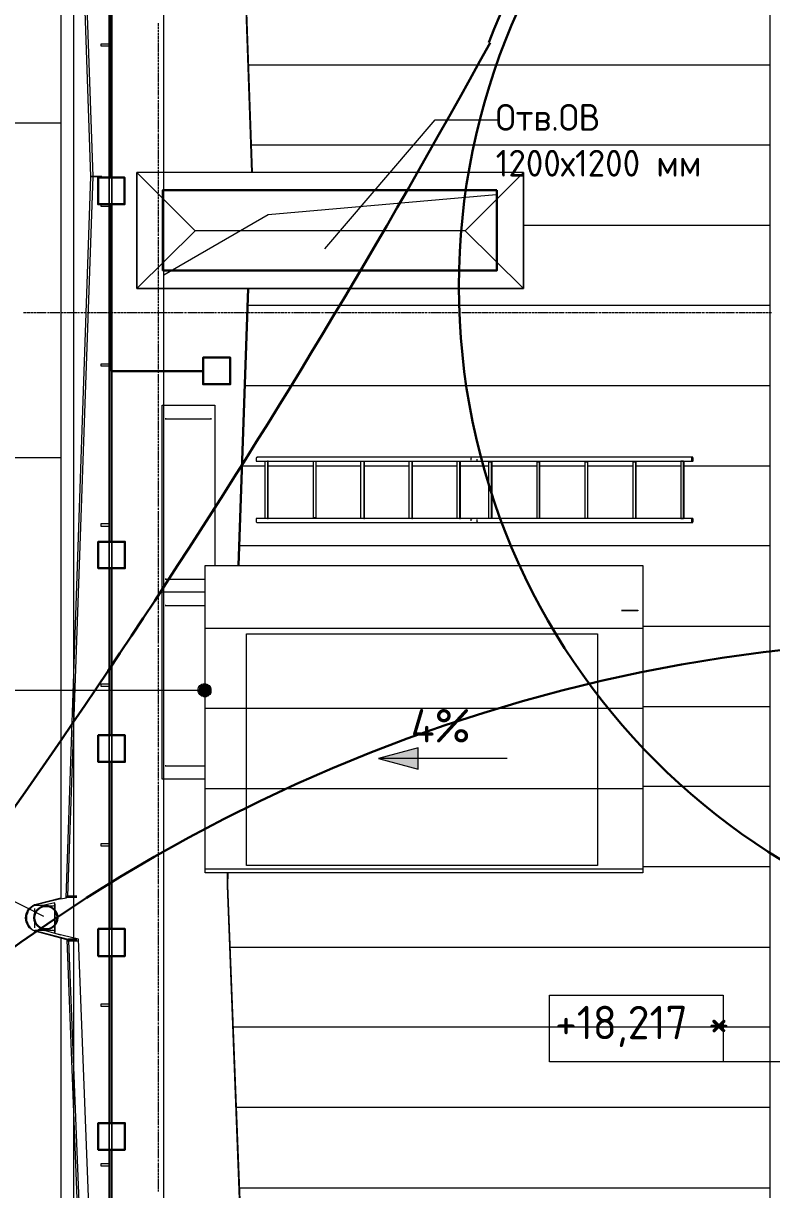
# Model space of a CAD drawing. Header units: millimetres. Extents: x -42533 to 645315, y 3457 to 82611.
# Drawn here: x 536172 to 541771, y 42060 to 50785 of the extents above; entities that cross this region are included whole.
import ezdxf

# ---------------------------------------------------------------- set-up
doc = ezdxf.new("R2010")
doc.units = ezdxf.units.MM
for name, color, linetype, true_color in [('PDF _!ЭОМ.Молниезащита', 7, 'Continuous', 0x954a95), ('PDF _Аннотация', 7, 'Continuous', 0xbababa), ('PDF _Антураж', 7, 'Continuous', 0xbababa), ('PDF _Воздуховоды', 7, 'Continuous', 0xbababa), ('PDF _Каркас', 7, 'Continuous', 0xbababa), ('PDF _Крыша', 7, 'Continuous', 0xbababa), ('PDF _Крыша штриховка', 7, 'Continuous', 0xbababa), ('PDF _Обобщенные модели', 7, 'Continuous', 0xbababa), ('PDF _Ограждение', 7, 'Continuous', 0xbababa), ('PDF _Оси', 7, 'Continuous', 0xbababa), ('PDF _Отметки', 7, 'Continuous', 0xbababa), ('PDF _Размеры', 7, 'Continuous', 0xbababa)]:
    doc.layers.add(name, color=color, linetype=linetype, true_color=true_color)
doc.layers.add('PDF _Линии', color=7, linetype='Continuous')
doc.layers.add('PDF _Текст', color=7, linetype='Continuous')
doc.styles.add('PDF GOST Common', font='GOST_Common.ttf')

msp = doc.modelspace()

# ---------------------------------------------------------------- linework, layer by layer
at = {"layer": 'PDF _!ЭОМ.Молниезащита', "color": 5, "lineweight": 30}
for points in [[(536828.7, 49630.5), (536828.7, 50630), (536828.7, 50879.9), (536731.3, 50879.9), (536731.3, 51079), (536930.4, 51079), (536930.4, 50879.9), (536828.7, 50879.9)], [(536828.7, 48182), (536828.7, 49181.5), (536828.7, 49431.4), (536731.3, 49431.4), (536731.3, 49630.5), (536930.4, 49630.5), (536930.4, 49431.4), (536828.7, 49431.4)], [(536830.8, 46907.1), (536830.8, 47906.7), (536830.8, 48182), (537517, 48182), (537517, 48283.6), (537720.3, 48283.6), (537720.3, 48084.6), (537517, 48084.6), (537517, 48182)], [(536830.8, 45458.7), (536830.8, 46458.2), (536830.8, 46708.1), (536733.4, 46708.1), (536733.4, 46907.1), (536932.5, 46907.1), (536932.5, 46708.1), (536830.8, 46708.1)], [(536830.8, 44010.2), (536830.8, 45009.7), (536830.8, 45259.6), (536733.4, 45259.6), (536733.4, 45458.7), (536932.5, 45458.7), (536932.5, 45259.6), (536830.8, 45259.6)], [(536830.8, 42557.4), (536830.8, 43557), (536830.8, 43806.9), (536733.4, 43806.9), (536733.4, 44010.2), (536932.5, 44010.2), (536932.5, 43806.9), (536830.8, 43806.9)], [(536830.8, 41109), (536830.8, 42108.5), (536830.8, 42358.4), (536733.4, 42358.4), (536733.4, 42557.4), (536932.5, 42557.4), (536932.5, 42358.4), (536830.8, 42358.4)]]:
    msp.add_lwpolyline(points, dxfattribs=at)
at = {"layer": 'PDF _!ЭОМ.Молниезащита', "color": 116, "lineweight": 30, "true_color": 0x136734}
for centre, radius in [((544452.3, 48817.1), 5021), ((543274.8, 33878.4), 12301.6)]:
    msp.add_circle(centre, radius, dxfattribs=at)
at = {"layer": 'PDF _!ЭОМ.Молниезащита', "lineweight": 30}
for centre, radius, start, end in [((544452.3, 48817.1), 5131.1, 8.82202, 159.17542), ((486024.1, 80045.5), 61172.2, 321.848445, 331.267253)]:
    msp.add_arc(centre, radius, start, end, dxfattribs=at)
at = {"layer": 'PDF _!ЭОМ.Молниезащита', "lineweight": 13}
msp.add_arc((541973.2, 33883.9), 18066.6, 258.64082, 32.4196, dxfattribs=at)
at = {"layer": 'PDF _Аннотация', "color": 8, "lineweight": 9}
for points in [[(538427.6, 49096.8), (539253.5, 50062.5), (539727.8, 50062.5)], [(536326.8, 44103.3), (534806.3, 44874.2), (534543.7, 44874.2), (534433.6, 44874.2)]]:
    msp.add_lwpolyline(points, dxfattribs=at)
at = {"layer": 'PDF _Аннотация', "color": 8, "lineweight": 20}
msp.add_lwpolyline([(540109, 43014.9), (540109, 43514.6), (541409.2, 43514.6), (541409.2, 43014.9)], close=True, dxfattribs=at)
at = {"layer": 'PDF _Антураж', "color": 8, "lineweight": 18}
for points in [[(536492, 44255.8), (536504.7, 44255.8), (536695.3, 49638.9), (536678.4, 49638.9), (536695.3, 49638.9), (536758.8, 49638.9), (536695.3, 49638.9), (536504.7, 55022.1), (536572.5, 55022.1)], [(537881.2, 49668.6), (537716, 54463), (537919.3, 54458.8)], [(537716, 54463), (537885.4, 49668.6)], [(537779.6, 46729.3), (537851.6, 48800.3)], [(537855.8, 48800.3), (537783.8, 46729.3)], [(537919.3, 38605.9), (537699.1, 44336.3), (537699.1, 44429.5)], [(537703.3, 44429.5), (537699.1, 44336.3), (537923.6, 38605.9)], [(537699.1, 44336.3), (537699.1, 44336.3)], [(536504.7, 44255.8), (536492, 44251.6)], [(536492, 44243.1), (536504.7, 44247.3)], [(536572.5, 44255.8), (536504.7, 44255.8), (536504.7, 44247.3), (536572.5, 44247.3)], [(536453.9, 44234.6), (536259.1, 44188.1), (536246.4, 44179.6), (536233.7, 44171.1), (536220.9, 44158.4), (536208.2, 44145.7), (536204, 44128.8), (536195.5, 44111.8), (536195.5, 44090.6), (536195.5, 44073.7), (536204, 44056.8), (536208.2, 44039.8), (536220.9, 44022.9), (536233.7, 44010.2), (536246.4, 44001.7), (536259.1, 43997.5), (536504.7, 43933.9)], [(536259.1, 44188.1), (536331.1, 44188.1), (536318.4, 44183.8), (536305.7, 44175.3), (536297.2, 44166.9)], [(536788.5, 38665.2), (536585.2, 43933.9), (536407.3, 43976.3), (536407.3, 44205), (536331.1, 44188.1)], [(536297.2, 44014.4), (536305.7, 44005.9), (536318.4, 44001.7), (536331.1, 43997.5), (536259.1, 43997.5)], [(536453.9, 43963.6), (536331.1, 43997.5)], [(536504.7, 43929.7), (536500.5, 43929.7)], [(536572.5, 32562), (536504.7, 32562), (536504.7, 32570.5), (536500.5, 32566.3), (536504.7, 32566.3), (536513.2, 32566.3), (536737.7, 38250.1), (536720.7, 38250.1), (536737.7, 38250.1), (536805.4, 38250.1), (536737.7, 38250.1), (536513.2, 43921.2), (536585.2, 43921.2)], [(536500.5, 43921.2), (536513.2, 43921.2)], [(536572.5, 43933.9), (536504.7, 43933.9), (536504.7, 43929.7), (536572.5, 43929.7)]]:
    msp.add_lwpolyline(points, dxfattribs=at)
msp.add_lwpolyline([(536754.6, 49638.9), (536691.1, 49638.9)], close=True, dxfattribs=at)
msp.add_lwpolyline([(536453.9, 43942.4), (536259.1, 43993.2, -0.698204), (536259.1, 44192.3), (536453.9, 44243.1)], format="xyb", dxfattribs=at)
at = {"layer": 'PDF _Воздуховоды', "color": 8, "lineweight": 18}
for points in [[(539477.9, 49232.4), (539914.2, 49668.6), (539914.2, 48800.3), (539914.2, 49668.6), (537021.4, 49668.6), (537021.4, 48800.3), (537021.4, 49668.6), (537457.7, 49232.4), (537021.4, 48800.3), (539914.2, 48800.3), (539477.9, 49232.4), (537457.7, 49232.4)], [(539914.2, 49668.6), (537021.4, 49668.6)], [(539914.2, 48800.3), (537021.4, 48800.3)]]:
    msp.add_lwpolyline(points, dxfattribs=at)
at = {"layer": 'PDF _Каркас', "lineweight": 9}
for points in [[(539571.1, 47538.2), (537919.3, 47538.2), (537919.3, 47534), (537915.1, 47534), (537915.1, 47529.7), (537915.1, 47525.5), (537915.1, 47521.3), (537915.1, 47517), (537915.1, 47512.8), (537915.1, 47508.6), (537919.3, 47508.6), (539571.1, 47508.6), (539566.9, 47508.6), (539566.9, 47512.8), (539566.9, 47517), (539566.9, 47521.3), (539566.9, 47525.5)], [(537999.8, 47080.8), (537982.9, 47080.8), (537982.9, 47508.6), (537999.8, 47508.6)], [(538359.8, 47085), (538342.9, 47085), (538342.9, 47508.6)], [(538359.8, 47508.6), (538359.8, 47085), (538364, 47085), (538364, 47504.3)], [(538719.8, 47080.8), (538698.6, 47080.8), (538698.6, 47508.6), (538719.8, 47508.6), (538719.8, 47080.8), (538724, 47080.8), (538724, 47504.3)], [(539079.8, 47080.8), (539058.6, 47080.8), (539058.6, 47508.6), (539079.8, 47508.6), (539079.8, 47080.8), (539084, 47080.8), (539084, 47504.3)], [(539435.6, 47080.8), (539418.6, 47080.8), (539418.6, 47508.6), (539435.6, 47508.6), (539435.6, 47080.8), (539444, 47080.8), (539444, 47504.3)], [(539524.5, 47534), (539520.3, 47529.7), (539520.3, 47525.5), (539520.3, 47521.3), (539520.3, 47517)], [(541180.5, 47538.2), (539528.8, 47538.2), (539524.5, 47538.2)], [(539528.8, 47508.6), (541180.5, 47508.6)], [(539681.2, 47085), (539681.2, 47504.3), (539672.8, 47504.3), (539672.8, 47080.8), (539655.8, 47080.8), (539655.8, 47504.3), (539672.8, 47504.3)], [(540037, 47085), (540037, 47504.3), (540032.8, 47504.3), (540032.8, 47080.8), (540015.8, 47080.8), (540015.8, 47504.3), (540032.8, 47504.3)], [(540397, 47085), (540397, 47504.3), (540392.8, 47504.3), (540392.8, 47080.8), (540375.8, 47080.8), (540375.8, 47504.3), (540392.8, 47504.3)], [(540735.8, 47080.8), (540735.8, 47504.3), (540752.8, 47504.3)], [(540757, 47085), (540757, 47504.3), (540752.8, 47504.3), (540752.8, 47080.8)], [(541117, 47080.8), (541117, 47508.6)], [(539571.1, 47080.8), (537919.3, 47080.8), (537915.1, 47080.8), (537915.1, 47076.6), (537915.1, 47072.3), (537915.1, 47068.1), (537915.1, 47063.9), (537915.1, 47059.6), (537915.1, 47055.4), (537919.3, 47051.1), (539571.1, 47051.1), (539571.1, 47055.4), (539566.9, 47055.4), (539566.9, 47059.6), (539566.9, 47063.9), (539566.9, 47068.1), (539566.9, 47072.3)], [(541180.5, 47080.8), (539528.8, 47080.8), (539524.5, 47080.8), (539524.5, 47076.6), (539520.3, 47076.6), (539520.3, 47072.3), (539520.3, 47068.1), (539520.3, 47063.9)], [(539528.8, 47051.1), (541180.5, 47051.1)]]:
    msp.add_lwpolyline(points, dxfattribs=at)
for points in [[(538004, 47080.8), (538004, 47508.6), (537999.8, 47508.6), (537999.8, 47080.8)], [(541112.8, 47508.6), (541091.6, 47508.6), (541091.6, 47080.8), (541112.8, 47080.8)], [(541180.5, 47538.2), (541176.3, 47538.2), (541176.3, 47534), (541172.1, 47534), (541172.1, 47529.7), (541172.1, 47525.5), (541172.1, 47521.3), (541172.1, 47517), (541172.1, 47512.8), (541176.3, 47508.6), (541180.5, 47508.6), (541184.8, 47512.8), (541184.8, 47517), (541184.8, 47521.3), (541184.8, 47525.5), (541184.8, 47529.7), (541184.8, 47534), (541180.5, 47534)], [(541180.5, 47080.8), (541176.3, 47080.8), (541172.1, 47076.6), (541172.1, 47072.3), (541172.1, 47068.1), (541172.1, 47063.9), (541172.1, 47059.6), (541172.1, 47055.4), (541176.3, 47055.4), (541176.3, 47051.1), (541180.5, 47051.1), (541180.5, 47055.4), (541184.8, 47055.4), (541184.8, 47059.6), (541184.8, 47063.9), (541184.8, 47068.1), (541184.8, 47072.3), (541184.8, 47076.6)]]:
    msp.add_lwpolyline(points, close=True, dxfattribs=at)
at = {"layer": 'PDF _Крыша', "color": 8, "lineweight": 9}
for points in [[(536453.9, 47534), (535128.2, 47534), (535128.2, 50041.3), (536453.9, 50041.3)], [(536453.9, 43967.8), (536453.9, 43963.6)]]:
    msp.add_lwpolyline(points, dxfattribs=at)
msp.add_lwpolyline([(537533.9, 44429.5), (537533.9, 46729.3), (540807.8, 46729.3), (540807.8, 44429.5)], close=True, dxfattribs=at)
at = {"layer": 'PDF _Крыша штриховка', "color": 8, "lineweight": 9}
for points in [[(537855.8, 50473.3), (541760.8, 50473.3)], [(537877, 49876.1), (541760.8, 49876.1)], [(539914.2, 49274.7), (541760.8, 49274.7)], [(537851.6, 48677.5), (541760.8, 48677.5)], [(537830.4, 48076.1), (541760.8, 48076.1)], [(537809.2, 47474.7), (537982.9, 47474.7)], [(538004, 47474.7), (538342.9, 47474.7)], [(538364, 47474.7), (538698.6, 47474.7)], [(538724, 47474.7), (539058.6, 47474.7)], [(539084, 47474.7), (539418.6, 47474.7)], [(539444, 47474.7), (539655.8, 47474.7)], [(539681.2, 47474.7), (540015.8, 47474.7)], [(540037, 47474.7), (540375.8, 47474.7)], [(540397, 47474.7), (540735.8, 47474.7)], [(540757, 47474.7), (541091.6, 47474.7)], [(541117, 47474.7), (541760.8, 47474.7)], [(537788, 46877.5), (541760.8, 46877.5)], [(537533.9, 46259.1), (540807.8, 46259.1)], [(540807.8, 46276.1), (541760.8, 46276.1)], [(537533.9, 45662), (540807.8, 45662)], [(540807.8, 45674.7), (541760.8, 45674.7)], [(537533.9, 45060.5), (540807.8, 45060.5)], [(540807.8, 45077.5), (541760.8, 45077.5)], [(537533.9, 44459.1), (540807.8, 44459.1)], [(540807.8, 44476.1), (541760.8, 44476.1)], [(536585.2, 43874.6), (536585.2, 43874.6)], [(537716, 43874.6), (541760.8, 43874.6)], [(536606.4, 43277.5), (536610.6, 43277.5)], [(537741.4, 43277.5), (541760.8, 43277.5)], [(536631.8, 42676), (536631.8, 42676)], [(537762.6, 42676), (541760.8, 42676)], [(536653, 42074.6), (536657.2, 42074.6)], [(537788, 42074.6), (541760.8, 42074.6)]]:
    msp.add_lwpolyline(points, dxfattribs=at)
at = {"layer": 'PDF _Линии', "color": 8, "lineweight": 9}
for points in [[(547211.7, 32858.5), (547097.3, 55602.3), (536547.1, 55670.1), (536547.1, 32655.2)], [(537224.7, 32655.2), (537224.7, 54895), (546330.7, 54835.7), (546445.1, 32058), (553827.3, 32058)], [(537224.7, 48902), (538004, 49355.2), (539710.9, 49503.4)]]:
    msp.add_lwpolyline(points, dxfattribs=at)
for points in [[(536492, 44243.1), (536678.4, 49638.9), (536492, 55026.3), (536453.9, 55034.8), (536453.9, 44234.6)], [(540469, 44484.5), (537843.1, 44484.5), (537843.1, 46216.8), (540469, 46216.8)], [(536500.5, 32562), (536720.7, 38250.1), (536500.5, 43929.7), (536453.9, 43942.4), (536453.9, 32549.3)]]:
    msp.add_lwpolyline(points, close=True, dxfattribs=at)
at = {"layer": 'PDF _Линии', "color": 8, "lineweight": 30}
msp.add_lwpolyline([(539715.1, 49537.3), (537216.3, 49537.3), (537216.3, 48935.9), (539715.1, 48935.9)], close=True, dxfattribs=at)
msp.add_circle((536341.3, 44094.5), 86.8, dxfattribs=at)
at = {"layer": 'PDF _Обобщенные модели', "color": 8, "lineweight": 18}
for points in [[(542010.7, 24866.4), (541900.5, 24866.4), (541866.7, 24866.4), (541760.8, 24866.4), (541760.8, 50863), (541866.7, 50863), (541900.5, 50863), (542010.7, 50863)], [(536259.1, 44196.5), (536259.1, 44192.3)]]:
    msp.add_lwpolyline(points, close=True, dxfattribs=at)
at = {"layer": 'PDF _Обобщенные модели', "color": 8, "lineweight": 9}
for points in [[(537212, 46530.2), (537212, 47927.9), (537229, 47927.9), (537233.2, 47927.9), (537237.4, 47927.9), (537576.3, 47927.9), (537580.5, 47927.9), (537589, 47927.9), (537601.7, 47927.9), (537605.9, 47927.9), (537605.9, 46729.3)], [(537241.7, 47826.2), (537233.2, 47826.2), (537580.5, 47826.2), (537572, 47826.2)], [(537241.7, 46627.6), (537233.2, 46627.6), (537533.9, 46627.6)], [(537533.9, 46530.2), (537237.4, 46530.2), (537233.2, 46530.2), (537229, 46530.2), (537216.3, 46530.2), (537212, 46530.2), (537207.8, 46530.2), (537207.8, 45132.5), (537212, 45132.5), (537229, 45132.5), (537237.4, 45132.5), (537533.9, 45132.5)], [(537237.4, 46428.5), (537233.2, 46428.5), (537533.9, 46428.5)], [(537237.4, 45229.9), (537233.2, 45229.9), (537533.9, 45229.9)]]:
    msp.add_lwpolyline(points, dxfattribs=at)
at = {"layer": 'PDF _Обобщенные модели', "color": 8, "lineweight": 18}
for points in [[(536259.1, 44018.6), (536259.1, 44090.6), (536259.1, 44162.6)], [(536326.8, 44188.1), (536377.7, 44183.8), (536394.6, 44183.8), (536407.3, 44188.1)], [(536407.3, 44192.3), (536407.3, 44196.5), (536407.3, 44090.6), (536407.3, 43984.8)], [(536263.3, 43993.2), (536259.1, 43984.8), (536259.1, 43993.2)], [(536407.3, 43993.2), (536398.8, 43997.5), (536386.1, 43997.5), (536348, 43993.2)], [(536407.3, 43984.8), (536407.3, 43984.8)]]:
    msp.add_lwpolyline(points, dxfattribs=at)
at = {"layer": 'PDF _Ограждение', "color": 8, "lineweight": 9}
for points in [[(536813.9, 20499.8), (536813.9, 55458.3), (536835.1, 55458.3), (536835.1, 20512.5), (536835.1, 55458.3), (536813.9, 55458.3), (536813.9, 20499.8), (536822.4, 20499.8)], [(536754.6, 50630), (536792.7, 50630), (536813.9, 50630), (536813.9, 50613.1), (536792.7, 50613.1), (536754.6, 50613.1)], [(536754.6, 49435.6), (536792.7, 49435.6), (536813.9, 49435.6), (536813.9, 49414.5), (536792.7, 49414.5), (536754.6, 49414.5)], [(536754.6, 48237), (536792.7, 48237), (536813.9, 48237), (536813.9, 48220.1), (536792.7, 48220.1), (536754.6, 48220.1)], [(536754.6, 47042.7), (536792.7, 47042.7), (536813.9, 47042.7), (536813.9, 47021.5), (536792.7, 47021.5), (536754.6, 47021.5)], [(536754.6, 45844.1), (536792.7, 45844.1), (536813.9, 45844.1), (536813.9, 45822.9), (536792.7, 45822.9), (536754.6, 45822.9)], [(536754.6, 44649.7), (536792.7, 44649.7), (536813.9, 44649.7), (536813.9, 44628.5), (536792.7, 44628.5), (536754.6, 44628.5)], [(536754.6, 43451.1), (536792.7, 43451.1), (536813.9, 43451.1), (536813.9, 43429.9), (536792.7, 43429.9), (536754.6, 43429.9)], [(536754.6, 42256.7), (536792.7, 42256.7), (536813.9, 42256.7), (536813.9, 42235.6), (536792.7, 42235.6), (536754.6, 42235.6)]]:
    msp.add_lwpolyline(points, close=True, dxfattribs=at)
msp.add_lwpolyline([(540646.9, 46394.7), (540769.7, 46394.7), (540769.7, 46390.4), (540646.9, 46390.4)], dxfattribs=at)
at = {"layer": 'PDF _Оси', "color": 8, "lineweight": 9}
for points in [[(537182.4, 50765.5), (537182.4, 50786.7)], [(537182.4, 50744.4), (537182.4, 50761.3)], [(537182.4, 50740.1), (537182.4, 50740.1)], [(537182.4, 50719), (537182.4, 50735.9)], [(537182.4, 50714.7), (537182.4, 50714.7)], [(537182.4, 50693.5), (537182.4, 50710.5)], [(537182.4, 50668.1), (537182.4, 50689.3)], [(537182.4, 50642.7), (537182.4, 50663.9)], [(537182.4, 50617.3), (537182.4, 50638.5)], [(537182.4, 50591.9), (537182.4, 50613.1)], [(537182.4, 50566.5), (537182.4, 50587.7)], [(537182.4, 50541.1), (537182.4, 50562.2)], [(537182.4, 50515.7), (537182.4, 50536.8)], [(537182.4, 50494.5), (537182.4, 50511.4)], [(537182.4, 50490.2), (537182.4, 50490.2)], [(537182.4, 50469.1), (537182.4, 50486)], [(537182.4, 50464.8), (537182.4, 50464.8)], [(537182.4, 50443.7), (537182.4, 50460.6)], [(537182.4, 50418.2), (537182.4, 50439.4)], [(537182.4, 50392.8), (537182.4, 50414)], [(537182.4, 50367.4), (537182.4, 50388.6)], [(537182.4, 50342), (537182.4, 50363.2)], [(537182.4, 50316.6), (537182.4, 50337.8)], [(537182.4, 50291.2), (537182.4, 50312.4)], [(537182.4, 50265.8), (537182.4, 50287)], [(537182.4, 50244.6), (537182.4, 50261.5)], [(537182.4, 50240.4), (537182.4, 50240.4)], [(537182.4, 50219.2), (537182.4, 50236.1)], [(537182.4, 50215), (537182.4, 50215)], [(537182.4, 50193.8), (537182.4, 50210.7)], [(537182.4, 50168.4), (537182.4, 50189.5)], [(537182.4, 50142.9), (537182.4, 50164.1)], [(537182.4, 50117.5), (537182.4, 50138.7)], [(537182.4, 50092.1), (537182.4, 50113.3)], [(537182.4, 50066.7), (537182.4, 50087.9)], [(537182.4, 50041.3), (537182.4, 50062.5)], [(537182.4, 50015.9), (537182.4, 50037.1)], [(537182.4, 49990.5), (537182.4, 50011.7)], [(537182.4, 49969.3), (537182.4, 49986.2)], [(537182.4, 49965.1), (537182.4, 49965.1)], [(537182.4, 49943.9), (537182.4, 49960.8)], [(537182.4, 49918.5), (537182.4, 49939.7)], [(537182.4, 49893.1), (537182.4, 49914.2)], [(537182.4, 49867.7), (537182.4, 49888.8)], [(537182.4, 49842.2), (537182.4, 49863.4)], [(537182.4, 49816.8), (537182.4, 49838)], [(537182.4, 49791.4), (537182.4, 49812.6)], [(537182.4, 49766), (537182.4, 49787.2)], [(537182.4, 49740.6), (537182.4, 49761.8)], [(537182.4, 49719.4), (537182.4, 49736.4)], [(537182.4, 49715.2), (537182.4, 49715.2)], [(537182.4, 49694), (537182.4, 49710.9)], [(537182.4, 49689.8), (537182.4, 49689.8)], [(537182.4, 49668.6), (537182.4, 49685.5)], [(537182.4, 49643.2), (537182.4, 49664.4)], [(537182.4, 49617.8), (537182.4, 49638.9)], [(537182.4, 49592.4), (537182.4, 49613.5)], [(537182.4, 49566.9), (537182.4, 49588.1)], [(537182.4, 49541.5), (537182.4, 49562.7)], [(537182.4, 49516.1), (537182.4, 49537.3)], [(537182.4, 49490.7), (537182.4, 49511.9)], [(537182.4, 49469.5), (537182.4, 49486.5)], [(537182.4, 49465.3), (537182.4, 49465.3)], [(537182.4, 49444.1), (537182.4, 49461.1)], [(537182.4, 49439.9), (537182.4, 49439.9)], [(537182.4, 49418.7), (537182.4, 49435.6)], [(537182.4, 49393.3), (537182.4, 49414.5)], [(537182.4, 49367.9), (537182.4, 49389.1)], [(537182.4, 49342.5), (537182.4, 49363.6)], [(537182.4, 49317.1), (537182.4, 49338.2)], [(537182.4, 49291.6), (537182.4, 49312.8)], [(537182.4, 49266.2), (537182.4, 49287.4)], [(537182.4, 49240.8), (537182.4, 49262)], [(537182.4, 49219.6), (537182.4, 49236.6)], [(537182.4, 49215.4), (537182.4, 49215.4)], [(537182.4, 49194.2), (537182.4, 49211.2)], [(537182.4, 49190), (537182.4, 49190)], [(537182.4, 49168.8), (537182.4, 49185.8)], [(537182.4, 49143.4), (537182.4, 49164.6)], [(537182.4, 49118), (537182.4, 49139.2)], [(537182.4, 49092.6), (537182.4, 49113.8)], [(537182.4, 49067.2), (537182.4, 49088.3)], [(537182.4, 49041.8), (537182.4, 49062.9)], [(537182.4, 49016.3), (537182.4, 49037.5)], [(537182.4, 48990.9), (537182.4, 49012.1)], [(537182.4, 48965.5), (537182.4, 48986.7)], [(537182.4, 48944.3), (537182.4, 48961.3)], [(537182.4, 48940.1), (537182.4, 48940.1)], [(537182.4, 48918.9), (537182.4, 48935.9)], [(537182.4, 48893.5), (537182.4, 48914.7)], [(537182.4, 48868.1), (537182.4, 48889.3)], [(537182.4, 48842.7), (537182.4, 48863.9)], [(537182.4, 48817.3), (537182.4, 48838.5)], [(537182.4, 48791.9), (537182.4, 48813.1)], [(537182.4, 48766.5), (537182.4, 48787.6)], [(537182.4, 48741), (537182.4, 48762.2)], [(537182.4, 48715.6), (537182.4, 48736.8)], [(537182.4, 48694.5), (537182.4, 48711.4)], [(537182.4, 48690.2), (537182.4, 48690.2)], [(537182.4, 48669), (537182.4, 48686)], [(536174.4, 48622.5), (536195.5, 48622.5)], [(536199.8, 48622.5), (536220.9, 48622.5)], [(536225.2, 48622.5), (536246.4, 48622.5)], [(536250.6, 48622.5), (536271.8, 48622.5)], [(536276, 48622.5), (536297.2, 48622.5)], [(536301.4, 48622.5), (536322.6, 48622.5)], [(536326.8, 48622.5), (536343.8, 48622.5)], [(536348, 48622.5), (536348, 48622.5)], [(536352.2, 48622.5), (536369.2, 48622.5)], [(536373.4, 48622.5), (536394.6, 48622.5)], [(536398.8, 48622.5), (536420, 48622.5)], [(536424.2, 48622.5), (536445.4, 48622.5)], [(536449.7, 48622.5), (536470.8, 48622.5)], [(536475.1, 48622.5), (536496.2, 48622.5)], [(536500.5, 48622.5), (536521.7, 48622.5)], [(536525.9, 48622.5), (536547.1, 48622.5)], [(536551.3, 48622.5), (536572.5, 48622.5)], [(536576.7, 48622.5), (536593.7, 48622.5)], [(536597.9, 48622.5), (536597.9, 48622.5)], [(536602.1, 48622.5), (536619.1, 48622.5)], [(536623.3, 48622.5), (536623.3, 48622.5)], [(536627.5, 48622.5), (536644.5, 48622.5)], [(536648.7, 48622.5), (536669.9, 48622.5)], [(536674.1, 48622.5), (536695.3, 48622.5)], [(536699.5, 48622.5), (536720.7, 48622.5)], [(536725, 48622.5), (536746.1, 48622.5)], [(536750.4, 48622.5), (536771.5, 48622.5)], [(536775.8, 48622.5), (536797, 48622.5)], [(536801.2, 48622.5), (536822.4, 48622.5)], [(536826.6, 48622.5), (536843.5, 48622.5)], [(536847.8, 48622.5), (536847.8, 48622.5)], [(536852, 48622.5), (536869, 48622.5)], [(536873.2, 48622.5), (536873.2, 48622.5)], [(536877.4, 48622.5), (536894.4, 48622.5)], [(536898.6, 48622.5), (536919.8, 48622.5)], [(536924, 48622.5), (536945.2, 48622.5)], [(536949.4, 48622.5), (536970.6, 48622.5)], [(536974.8, 48622.5), (536996, 48622.5)], [(537000.3, 48622.5), (537021.4, 48622.5)], [(537025.7, 48622.5), (537046.8, 48622.5)], [(537051.1, 48622.5), (537072.3, 48622.5)], [(537076.5, 48622.5), (537097.7, 48622.5)], [(537101.9, 48622.5), (537118.8, 48622.5)], [(537123.1, 48622.5), (537123.1, 48622.5)], [(537127.3, 48622.5), (537144.3, 48622.5)], [(537148.5, 48622.5), (537169.7, 48622.5)], [(537173.9, 48622.5), (537195.1, 48622.5)], [(537182.4, 48664.8), (537182.4, 48664.8)], [(537182.4, 48643.6), (537182.4, 48660.6)], [(537182.4, 48618.2), (537182.4, 48639.4)], [(537182.4, 48592.8), (537182.4, 48614)], [(537199.3, 48622.5), (537220.5, 48622.5)], [(537224.7, 48622.5), (537245.9, 48622.5)], [(537250.1, 48622.5), (537271.3, 48622.5)], [(537275.5, 48622.5), (537296.7, 48622.5)], [(537301, 48622.5), (537322.1, 48622.5)], [(537326.4, 48622.5), (537347.5, 48622.5)], [(537351.8, 48622.5), (537368.7, 48622.5)], [(537373, 48622.5), (537373, 48622.5)], [(537377.2, 48622.5), (537394.1, 48622.5)], [(537398.4, 48622.5), (537398.4, 48622.5)], [(537402.6, 48622.5), (537419.6, 48622.5)], [(537423.8, 48622.5), (537445, 48622.5)], [(537449.2, 48622.5), (537470.4, 48622.5)], [(537474.6, 48622.5), (537495.8, 48622.5)], [(537500, 48622.5), (537521.2, 48622.5)], [(537525.4, 48622.5), (537546.6, 48622.5)], [(537550.8, 48622.5), (537572, 48622.5)], [(537576.3, 48622.5), (537597.4, 48622.5)], [(537601.7, 48622.5), (537618.6, 48622.5)], [(537622.8, 48622.5), (537622.8, 48622.5)], [(537627.1, 48622.5), (537644, 48622.5)], [(537648.3, 48622.5), (537648.3, 48622.5)], [(537652.5, 48622.5), (537669.4, 48622.5)], [(537673.7, 48622.5), (537694.8, 48622.5)], [(537699.1, 48622.5), (537720.3, 48622.5)], [(537724.5, 48622.5), (537745.7, 48622.5)], [(537749.9, 48622.5), (537771.1, 48622.5)], [(537775.3, 48622.5), (537796.5, 48622.5)], [(537800.7, 48622.5), (537821.9, 48622.5)], [(537826.1, 48622.5), (537847.3, 48622.5)], [(537851.6, 48622.5), (537872.7, 48622.5)], [(537877, 48622.5), (537893.9, 48622.5)], [(537898.1, 48622.5), (537898.1, 48622.5)], [(537902.4, 48622.5), (537919.3, 48622.5)], [(537923.6, 48622.5), (537944.7, 48622.5)], [(537949, 48622.5), (537970.1, 48622.5)], [(537974.4, 48622.5), (537995.6, 48622.5)], [(537999.8, 48622.5), (538021, 48622.5)], [(538025.2, 48622.5), (538046.4, 48622.5)], [(538050.6, 48622.5), (538071.8, 48622.5)], [(538076, 48622.5), (538097.2, 48622.5)], [(538101.4, 48622.5), (538122.6, 48622.5)], [(538126.9, 48622.5), (538143.8, 48622.5)], [(538148, 48622.5), (538148, 48622.5)], [(538152.3, 48622.5), (538169.2, 48622.5)], [(538173.4, 48622.5), (538173.4, 48622.5)], [(538177.7, 48622.5), (538194.6, 48622.5)], [(538198.9, 48622.5), (538220, 48622.5)], [(538224.3, 48622.5), (538245.4, 48622.5)], [(538249.7, 48622.5), (538270.9, 48622.5)], [(538275.1, 48622.5), (538296.3, 48622.5)], [(538300.5, 48622.5), (538321.7, 48622.5)], [(538325.9, 48622.5), (538347.1, 48622.5)], [(538351.3, 48622.5), (538372.5, 48622.5)], [(538376.7, 48622.5), (538393.7, 48622.5)], [(538397.9, 48622.5), (538397.9, 48622.5)], [(538402.2, 48622.5), (538419.1, 48622.5)], [(538423.3, 48622.5), (538423.3, 48622.5)], [(538427.6, 48622.5), (538444.5, 48622.5)], [(538448.7, 48622.5), (538469.9, 48622.5)], [(538474.2, 48622.5), (538495.3, 48622.5)], [(538499.6, 48622.5), (538520.7, 48622.5)], [(538525, 48622.5), (538546.2, 48622.5)], [(538550.4, 48622.5), (538571.6, 48622.5)], [(538575.8, 48622.5), (538597, 48622.5)], [(538601.2, 48622.5), (538622.4, 48622.5)], [(538626.6, 48622.5), (538647.8, 48622.5)], [(538652, 48622.5), (538669, 48622.5)], [(538673.2, 48622.5), (538673.2, 48622.5)], [(538677.4, 48622.5), (538694.4, 48622.5)], [(538698.6, 48622.5), (538719.8, 48622.5)], [(538724, 48622.5), (538745.2, 48622.5)], [(538749.5, 48622.5), (538770.6, 48622.5)], [(538774.9, 48622.5), (538796, 48622.5)], [(538800.3, 48622.5), (538821.5, 48622.5)], [(538825.7, 48622.5), (538846.9, 48622.5)], [(538851.1, 48622.5), (538872.3, 48622.5)], [(538876.5, 48622.5), (538897.7, 48622.5)], [(538901.9, 48622.5), (538918.9, 48622.5)], [(538923.1, 48622.5), (538923.1, 48622.5)], [(538927.3, 48622.5), (538944.3, 48622.5)], [(538948.5, 48622.5), (538948.5, 48622.5)], [(538952.7, 48622.5), (538969.7, 48622.5)], [(538973.9, 48622.5), (538995.1, 48622.5)], [(538999.3, 48622.5), (539020.5, 48622.5)], [(539024.7, 48622.5), (539045.9, 48622.5)], [(539050.2, 48622.5), (539071.3, 48622.5)], [(539075.6, 48622.5), (539096.7, 48622.5)], [(539101, 48622.5), (539122.2, 48622.5)], [(539126.4, 48622.5), (539147.6, 48622.5)], [(539151.8, 48622.5), (539168.7, 48622.5)], [(539173, 48622.5), (539173, 48622.5)], [(539177.2, 48622.5), (539194.2, 48622.5)], [(539198.4, 48622.5), (539198.4, 48622.5)], [(539202.6, 48622.5), (539219.6, 48622.5)], [(539223.8, 48622.5), (539245, 48622.5)], [(539249.2, 48622.5), (539270.4, 48622.5)], [(539274.6, 48622.5), (539295.8, 48622.5)], [(539300, 48622.5), (539321.2, 48622.5)], [(539325.5, 48622.5), (539346.6, 48622.5)], [(539350.9, 48622.5), (539372, 48622.5)], [(539376.3, 48622.5), (539397.5, 48622.5)], [(539401.7, 48622.5), (539422.9, 48622.5)], [(539427.1, 48622.5), (539444, 48622.5)], [(539448.3, 48622.5), (539448.3, 48622.5)], [(539452.5, 48622.5), (539469.5, 48622.5)], [(539473.7, 48622.5), (539494.9, 48622.5)], [(539499.1, 48622.5), (539520.3, 48622.5)], [(539524.5, 48622.5), (539545.7, 48622.5)], [(539549.9, 48622.5), (539571.1, 48622.5)], [(539575.3, 48622.5), (539596.5, 48622.5)], [(539600.8, 48622.5), (539621.9, 48622.5)], [(539626.2, 48622.5), (539647.3, 48622.5)], [(539651.6, 48622.5), (539672.8, 48622.5)], [(539677, 48622.5), (539693.9, 48622.5)], [(539698.2, 48622.5), (539698.2, 48622.5)], [(539702.4, 48622.5), (539719.3, 48622.5)], [(539723.6, 48622.5), (539723.6, 48622.5)], [(539727.8, 48622.5), (539744.8, 48622.5)], [(539749, 48622.5), (539770.2, 48622.5)], [(539774.4, 48622.5), (539795.6, 48622.5)], [(539799.8, 48622.5), (539821, 48622.5)], [(539825.2, 48622.5), (539846.4, 48622.5)], [(539850.6, 48622.5), (539871.8, 48622.5)], [(539876.1, 48622.5), (539897.2, 48622.5)], [(539901.5, 48622.5), (539922.6, 48622.5)], [(539926.9, 48622.5), (539943.8, 48622.5)], [(539948.1, 48622.5), (539948.1, 48622.5)], [(539952.3, 48622.5), (539969.2, 48622.5)], [(539973.5, 48622.5), (539973.5, 48622.5)], [(539977.7, 48622.5), (539994.6, 48622.5)], [(539998.9, 48622.5), (540020.1, 48622.5)], [(540024.3, 48622.5), (540045.5, 48622.5)], [(540049.7, 48622.5), (540070.9, 48622.5)], [(540075.1, 48622.5), (540096.3, 48622.5)], [(540100.5, 48622.5), (540121.7, 48622.5)], [(540125.9, 48622.5), (540147.1, 48622.5)], [(540151.4, 48622.5), (540172.5, 48622.5)], [(540176.8, 48622.5), (540197.9, 48622.5)], [(540202.2, 48622.5), (540219.1, 48622.5)], [(540223.4, 48622.5), (540223.4, 48622.5)], [(540227.6, 48622.5), (540244.5, 48622.5)], [(540248.8, 48622.5), (540269.9, 48622.5)], [(540274.2, 48622.5), (540295.4, 48622.5)], [(540299.6, 48622.5), (540320.8, 48622.5)], [(540325, 48622.5), (540346.2, 48622.5)], [(540350.4, 48622.5), (540371.6, 48622.5)], [(540375.8, 48622.5), (540397, 48622.5)], [(540401.2, 48622.5), (540422.4, 48622.5)], [(540426.6, 48622.5), (540447.8, 48622.5)], [(540452.1, 48622.5), (540469, 48622.5)], [(540473.2, 48622.5), (540473.2, 48622.5)], [(540477.5, 48622.5), (540494.4, 48622.5)], [(540498.6, 48622.5), (540498.6, 48622.5)], [(540502.9, 48622.5), (540519.8, 48622.5)], [(540524.1, 48622.5), (540545.2, 48622.5)], [(540549.5, 48622.5), (540570.6, 48622.5)], [(540574.9, 48622.5), (540596.1, 48622.5)], [(540600.3, 48622.5), (540621.5, 48622.5)], [(540625.7, 48622.5), (540646.9, 48622.5)], [(540651.1, 48622.5), (540672.3, 48622.5)], [(540676.5, 48622.5), (540697.7, 48622.5)], [(540701.9, 48622.5), (540718.9, 48622.5)], [(540723.1, 48622.5), (540723.1, 48622.5)], [(540727.4, 48622.5), (540744.3, 48622.5)], [(540748.5, 48622.5), (540748.5, 48622.5)], [(540752.8, 48622.5), (540769.7, 48622.5)], [(540773.9, 48622.5), (540795.1, 48622.5)], [(540799.4, 48622.5), (540820.5, 48622.5)], [(540824.8, 48622.5), (540845.9, 48622.5)], [(540850.2, 48622.5), (540871.4, 48622.5)], [(540875.6, 48622.5), (540896.8, 48622.5)], [(540901, 48622.5), (540922.2, 48622.5)], [(540926.4, 48622.5), (540947.6, 48622.5)], [(540951.8, 48622.5), (540973, 48622.5)], [(540977.2, 48622.5), (540994.2, 48622.5)], [(540998.4, 48622.5), (540998.4, 48622.5)], [(541002.7, 48622.5), (541019.6, 48622.5)], [(541023.8, 48622.5), (541045, 48622.5)], [(541049.2, 48622.5), (541070.4, 48622.5)], [(541074.7, 48622.5), (541095.8, 48622.5)], [(541100.1, 48622.5), (541121.2, 48622.5)], [(541125.5, 48622.5), (541146.7, 48622.5)], [(541150.9, 48622.5), (541172.1, 48622.5)], [(541176.3, 48622.5), (541197.5, 48622.5)], [(541201.7, 48622.5), (541222.9, 48622.5)], [(541227.1, 48622.5), (541244.1, 48622.5)], [(541248.3, 48622.5), (541248.3, 48622.5)], [(541252.5, 48622.5), (541269.5, 48622.5)], [(541273.7, 48622.5), (541273.7, 48622.5)], [(541278, 48622.5), (541294.9, 48622.5)], [(541299.1, 48622.5), (541320.3, 48622.5)], [(541324.5, 48622.5), (541345.7, 48622.5)], [(541350, 48622.5), (541371.1, 48622.5)], [(541375.4, 48622.5), (541396.5, 48622.5)], [(541400.8, 48622.5), (541422, 48622.5)], [(541426.2, 48622.5), (541447.4, 48622.5)], [(541451.6, 48622.5), (541472.8, 48622.5)], [(541477, 48622.5), (541494, 48622.5)], [(541498.2, 48622.5), (541498.2, 48622.5)], [(541502.4, 48622.5), (541519.4, 48622.5)], [(541523.6, 48622.5), (541523.6, 48622.5)], [(541527.8, 48622.5), (541544.8, 48622.5)], [(541549, 48622.5), (541570.2, 48622.5)], [(541574.4, 48622.5), (541595.6, 48622.5)], [(541599.8, 48622.5), (541621, 48622.5)], [(541625.3, 48622.5), (541646.4, 48622.5)], [(541650.7, 48622.5), (541671.8, 48622.5)], [(541676.1, 48622.5), (541697.3, 48622.5)], [(541701.5, 48622.5), (541722.7, 48622.5)], [(541726.9, 48622.5), (541748.1, 48622.5)], [(541752.3, 48622.5), (541769.3, 48622.5)], [(537182.4, 48567.4), (537182.4, 48588.6)], [(537182.4, 48542), (537182.4, 48563.2)], [(537182.4, 48516.6), (537182.4, 48537.8)], [(537182.4, 48491.2), (537182.4, 48512.3)], [(537182.4, 48465.8), (537182.4, 48486.9)], [(537182.4, 48444.6), (537182.4, 48461.5)], [(537182.4, 48440.3), (537182.4, 48440.3)], [(537182.4, 48419.2), (537182.4, 48436.1)], [(537182.4, 48414.9), (537182.4, 48414.9)], [(537182.4, 48393.8), (537182.4, 48410.7)], [(537182.4, 48368.3), (537182.4, 48389.5)], [(537182.4, 48342.9), (537182.4, 48364.1)], [(537182.4, 48317.5), (537182.4, 48338.7)], [(537182.4, 48292.1), (537182.4, 48313.3)], [(537182.4, 48266.7), (537182.4, 48287.9)], [(537182.4, 48241.3), (537182.4, 48262.5)], [(537182.4, 48215.9), (537182.4, 48237)], [(537182.4, 48194.7), (537182.4, 48211.6)], [(537182.4, 48190.5), (537182.4, 48190.5)], [(537182.4, 48169.3), (537182.4, 48186.2)], [(537182.4, 48165), (537182.4, 48165)], [(537182.4, 48143.9), (537182.4, 48160.8)], [(537182.4, 48118.5), (537182.4, 48139.6)], [(537182.4, 48093), (537182.4, 48114.2)], [(537182.4, 48067.6), (537182.4, 48088.8)], [(537182.4, 48042.2), (537182.4, 48063.4)], [(537182.4, 48016.8), (537182.4, 48038)], [(537182.4, 47991.4), (537182.4, 48012.6)], [(537182.4, 47966), (537182.4, 47987.2)], [(537182.4, 47940.6), (537182.4, 47961.7)], [(537182.4, 47919.4), (537182.4, 47936.3)], [(537182.4, 47915.2), (537182.4, 47915.2)], [(537182.4, 47894), (537182.4, 47910.9)], [(537182.4, 47868.6), (537182.4, 47889.7)], [(537182.4, 47843.2), (537182.4, 47864.3)], [(537182.4, 47817.7), (537182.4, 47838.9)], [(537182.4, 47792.3), (537182.4, 47813.5)], [(537182.4, 47766.9), (537182.4, 47788.1)], [(537182.4, 47741.5), (537182.4, 47762.7)], [(537182.4, 47716.1), (537182.4, 47737.3)], [(537182.4, 47690.7), (537182.4, 47711.9)], [(537182.4, 47669.5), (537182.4, 47686.4)], [(537182.4, 47665.3), (537182.4, 47665.3)], [(537182.4, 47644.1), (537182.4, 47661)], [(537182.4, 47639.9), (537182.4, 47639.9)], [(537182.4, 47618.7), (537182.4, 47635.6)], [(537182.4, 47593.3), (537182.4, 47614.4)], [(537182.4, 47567.9), (537182.4, 47589)], [(537182.4, 47542.4), (537182.4, 47563.6)], [(537182.4, 47517), (537182.4, 47538.2)], [(537182.4, 47491.6), (537182.4, 47512.8)], [(537182.4, 47466.2), (537182.4, 47487.4)], [(537182.4, 47440.8), (537182.4, 47462)], [(537182.4, 47419.6), (537182.4, 47436.6)], [(537182.4, 47415.4), (537182.4, 47415.4)], [(537182.4, 47394.2), (537182.4, 47411.2)], [(537182.4, 47390), (537182.4, 47390)], [(537182.4, 47368.8), (537182.4, 47385.7)], [(537182.4, 47343.4), (537182.4, 47364.6)], [(537182.4, 47318), (537182.4, 47339.1)], [(537182.4, 47292.6), (537182.4, 47313.7)], [(537182.4, 47267.1), (537182.4, 47288.3)], [(537182.4, 47241.7), (537182.4, 47262.9)], [(537182.4, 47216.3), (537182.4, 47237.5)], [(537182.4, 47190.9), (537182.4, 47212.1)], [(537182.4, 47169.7), (537182.4, 47186.7)], [(537182.4, 47165.5), (537182.4, 47165.5)], [(537182.4, 47144.3), (537182.4, 47161.3)], [(537182.4, 47140.1), (537182.4, 47140.1)], [(537182.4, 47118.9), (537182.4, 47135.9)], [(537182.4, 47093.5), (537182.4, 47114.7)], [(537182.4, 47068.1), (537182.4, 47089.3)], [(537182.4, 47042.7), (537182.4, 47063.9)], [(537182.4, 47017.3), (537182.4, 47038.4)], [(537182.4, 46991.9), (537182.4, 47013)], [(537182.4, 46966.4), (537182.4, 46987.6)], [(537182.4, 46941), (537182.4, 46962.2)], [(537182.4, 46915.6), (537182.4, 46936.8)], [(537182.4, 46894.4), (537182.4, 46911.4)], [(537182.4, 46890.2), (537182.4, 46890.2)], [(537182.4, 46869), (537182.4, 46886)], [(537182.4, 46843.6), (537182.4, 46864.8)], [(537182.4, 46818.2), (537182.4, 46839.4)], [(537182.4, 46792.8), (537182.4, 46814)], [(537182.4, 46767.4), (537182.4, 46788.6)], [(537182.4, 46742), (537182.4, 46763.1)], [(537182.4, 46716.6), (537182.4, 46737.7)], [(537182.4, 46691.1), (537182.4, 46712.3)], [(537182.4, 46665.7), (537182.4, 46686.9)], [(537182.4, 46644.6), (537182.4, 46661.5)], [(537182.4, 46640.3), (537182.4, 46640.3)], [(537182.4, 46619.1), (537182.4, 46636.1)], [(537182.4, 46614.9), (537182.4, 46614.9)], [(537182.4, 46593.7), (537182.4, 46610.7)], [(537182.4, 46568.3), (537182.4, 46589.5)], [(537182.4, 46542.9), (537182.4, 46564.1)], [(537182.4, 46517.5), (537182.4, 46538.7)], [(537182.4, 46492.1), (537182.4, 46513.3)], [(537182.4, 46466.7), (537182.4, 46487.8)], [(537182.4, 46441.3), (537182.4, 46462.4)], [(537182.4, 46415.8), (537182.4, 46437)], [(537182.4, 46394.7), (537182.4, 46411.6)], [(537182.4, 46390.4), (537182.4, 46390.4)], [(537182.4, 46369.3), (537182.4, 46386.2)], [(537182.4, 46365), (537182.4, 46365)], [(537182.4, 46343.8), (537182.4, 46360.8)], [(537182.4, 46318.4), (537182.4, 46339.6)], [(537182.4, 46293), (537182.4, 46314.2)], [(537182.4, 46267.6), (537182.4, 46288.8)], [(537182.4, 46242.2), (537182.4, 46263.4)], [(537182.4, 46216.8), (537182.4, 46238)], [(537182.4, 46191.4), (537182.4, 46212.5)], [(537182.4, 46166), (537182.4, 46187.1)], [(537182.4, 46144.8), (537182.4, 46161.7)], [(537182.4, 46140.5), (537182.4, 46140.5)], [(537182.4, 46119.4), (537182.4, 46136.3)], [(537182.4, 46115.1), (537182.4, 46115.1)], [(537182.4, 46094), (537182.4, 46110.9)], [(537182.4, 46068.5), (537182.4, 46089.7)], [(537182.4, 46043.1), (537182.4, 46064.3)], [(537182.4, 46017.7), (537182.4, 46038.9)], [(537182.4, 45992.3), (537182.4, 46013.5)], [(537182.4, 45966.9), (537182.4, 45988.1)], [(537182.4, 45941.5), (537182.4, 45962.7)], [(537182.4, 45916.1), (537182.4, 45937.2)], [(537182.4, 45890.7), (537182.4, 45911.8)], [(537182.4, 45869.5), (537182.4, 45886.4)], [(537182.4, 45865.2), (537182.4, 45865.2)], [(537182.4, 45844.1), (537182.4, 45861)], [(537182.4, 45818.7), (537182.4, 45839.8)], [(537182.4, 45793.2), (537182.4, 45814.4)], [(537182.4, 45767.8), (537182.4, 45789)], [(537182.4, 45742.4), (537182.4, 45763.6)], [(537182.4, 45717), (537182.4, 45738.2)], [(537182.4, 45691.6), (537182.4, 45712.8)], [(537182.4, 45666.2), (537182.4, 45687.4)], [(537182.4, 45640.8), (537182.4, 45662)], [(537182.4, 45619.6), (537182.4, 45636.5)], [(537182.4, 45615.4), (537182.4, 45615.4)], [(537182.4, 45594.2), (537182.4, 45611.1)], [(537182.4, 45590), (537182.4, 45590)], [(537182.4, 45568.8), (537182.4, 45585.7)], [(537182.4, 45543.4), (537182.4, 45564.5)], [(537182.4, 45518), (537182.4, 45539.1)], [(537182.4, 45492.5), (537182.4, 45513.7)], [(537182.4, 45467.1), (537182.4, 45488.3)], [(537182.4, 45441.7), (537182.4, 45462.9)], [(537182.4, 45416.3), (537182.4, 45437.5)], [(537182.4, 45390.9), (537182.4, 45412.1)], [(537182.4, 45369.7), (537182.4, 45386.7)], [(537182.4, 45365.5), (537182.4, 45365.5)], [(537182.4, 45344.3), (537182.4, 45361.2)], [(537182.4, 45340.1), (537182.4, 45340.1)], [(537182.4, 45318.9), (537182.4, 45335.8)], [(537182.4, 45293.5), (537182.4, 45314.7)], [(537182.4, 45268.1), (537182.4, 45289.2)], [(537182.4, 45242.7), (537182.4, 45263.8)], [(537182.4, 45217.2), (537182.4, 45238.4)], [(537182.4, 45191.8), (537182.4, 45213)], [(537182.4, 45166.4), (537182.4, 45187.6)], [(537182.4, 45141), (537182.4, 45162.2)], [(537182.4, 45119.8), (537182.4, 45136.8)], [(537182.4, 45115.6), (537182.4, 45115.6)], [(537182.4, 45094.4), (537182.4, 45111.4)], [(537182.4, 45090.2), (537182.4, 45090.2)], [(537182.4, 45069), (537182.4, 45085.9)], [(537182.4, 45043.6), (537182.4, 45064.8)], [(537182.4, 45018.2), (537182.4, 45039.4)], [(537182.4, 44992.8), (537182.4, 45013.9)], [(537182.4, 44967.4), (537182.4, 44988.5)], [(537182.4, 44941.9), (537182.4, 44963.1)], [(537182.4, 44916.5), (537182.4, 44937.7)], [(537182.4, 44891.1), (537182.4, 44912.3)], [(537182.4, 44865.7), (537182.4, 44886.9)], [(537182.4, 44844.5), (537182.4, 44861.5)], [(537182.4, 44840.3), (537182.4, 44840.3)], [(537182.4, 44819.1), (537182.4, 44836.1)], [(537182.4, 44793.7), (537182.4, 44814.9)], [(537182.4, 44768.3), (537182.4, 44789.5)], [(537182.4, 44742.9), (537182.4, 44764.1)], [(537182.4, 44717.5), (537182.4, 44738.6)], [(537182.4, 44692.1), (537182.4, 44713.2)], [(537182.4, 44666.6), (537182.4, 44687.8)], [(537182.4, 44641.2), (537182.4, 44662.4)], [(537182.4, 44615.8), (537182.4, 44637)], [(537182.4, 44594.6), (537182.4, 44611.6)], [(537182.4, 44590.4), (537182.4, 44590.4)], [(537182.4, 44569.2), (537182.4, 44586.2)], [(537182.4, 44565), (537182.4, 44565)], [(537182.4, 44543.8), (537182.4, 44560.8)], [(537182.4, 44518.4), (537182.4, 44539.6)], [(537182.4, 44493), (537182.4, 44514.2)], [(537182.4, 44467.6), (537182.4, 44488.8)], [(537182.4, 44442.2), (537182.4, 44463.3)], [(537182.4, 44416.8), (537182.4, 44437.9)], [(537182.4, 44391.3), (537182.4, 44412.5)], [(537182.4, 44365.9), (537182.4, 44387.1)], [(537182.4, 44344.8), (537182.4, 44361.7)], [(537182.4, 44340.5), (537182.4, 44340.5)], [(537182.4, 44319.3), (537182.4, 44336.3)], [(537182.4, 44315.1), (537182.4, 44315.1)], [(537182.4, 44293.9), (537182.4, 44310.9)], [(537182.4, 44268.5), (537182.4, 44289.7)], [(537182.4, 44243.1), (537182.4, 44264.3)], [(537182.4, 44217.7), (537182.4, 44238.9)], [(537182.4, 44192.3), (537182.4, 44213.5)], [(537182.4, 44166.9), (537182.4, 44188.1)], [(537182.4, 44141.5), (537182.4, 44162.6)], [(537182.4, 44116.1), (537182.4, 44137.2)], [(537182.4, 44094.9), (537182.4, 44111.8)], [(537182.4, 44090.6), (537182.4, 44090.6)], [(537182.4, 44069.5), (537182.4, 44086.4)], [(537182.4, 44065.2), (537182.4, 44065.2)], [(537182.4, 44044), (537182.4, 44061)], [(537182.4, 44018.6), (537182.4, 44039.8)], [(537182.4, 43993.2), (537182.4, 44014.4)], [(537182.4, 43967.8), (537182.4, 43989)], [(537182.4, 43942.4), (537182.4, 43963.6)], [(537182.4, 43917), (537182.4, 43938.2)], [(537182.4, 43891.6), (537182.4, 43912.8)], [(537182.4, 43866.2), (537182.4, 43887.3)], [(537182.4, 43840.8), (537182.4, 43861.9)], [(537182.4, 43819.6), (537182.4, 43836.5)], [(537182.4, 43815.3), (537182.4, 43815.3)], [(537182.4, 43794.2), (537182.4, 43811.1)], [(537182.4, 43768.8), (537182.4, 43789.9)], [(537182.4, 43743.3), (537182.4, 43764.5)], [(537182.4, 43717.9), (537182.4, 43739.1)], [(537182.4, 43692.5), (537182.4, 43713.7)], [(537182.4, 43667.1), (537182.4, 43688.3)], [(537182.4, 43641.7), (537182.4, 43662.9)], [(537182.4, 43616.3), (537182.4, 43637.5)], [(537182.4, 43590.9), (537182.4, 43612)], [(537182.4, 43569.7), (537182.4, 43586.6)], [(537182.4, 43565.5), (537182.4, 43565.5)], [(537182.4, 43544.3), (537182.4, 43561.2)], [(537182.4, 43540), (537182.4, 43540)], [(537182.4, 43518.9), (537182.4, 43535.8)], [(537182.4, 43493.5), (537182.4, 43514.6)], [(537182.4, 43468), (537182.4, 43489.2)], [(537182.4, 43442.6), (537182.4, 43463.8)], [(537182.4, 43417.2), (537182.4, 43438.4)], [(537182.4, 43391.8), (537182.4, 43413)], [(537182.4, 43366.4), (537182.4, 43387.6)], [(537182.4, 43341), (537182.4, 43362.2)], [(537182.4, 43319.8), (537182.4, 43336.7)], [(537182.4, 43315.6), (537182.4, 43315.6)], [(537182.4, 43294.4), (537182.4, 43311.3)], [(537182.4, 43290.2), (537182.4, 43290.2)], [(537182.4, 43269), (537182.4, 43285.9)], [(537182.4, 43243.6), (537182.4, 43264.7)], [(537182.4, 43218.2), (537182.4, 43239.3)], [(537182.4, 43192.7), (537182.4, 43213.9)], [(537182.4, 43167.3), (537182.4, 43188.5)], [(537182.4, 43141.9), (537182.4, 43163.1)], [(537182.4, 43116.5), (537182.4, 43137.7)], [(537182.4, 43091.1), (537182.4, 43112.3)], [(537182.4, 43069.9), (537182.4, 43086.9)], [(537182.4, 43065.7), (537182.4, 43065.7)], [(537182.4, 43044.5), (537182.4, 43061.4)], [(537182.4, 43040.3), (537182.4, 43040.3)], [(537182.4, 43019.1), (537182.4, 43036)], [(537182.4, 42993.7), (537182.4, 43014.9)], [(537182.4, 42968.3), (537182.4, 42989.4)], [(537182.4, 42942.9), (537182.4, 42964)], [(537182.4, 42917.4), (537182.4, 42938.6)], [(537182.4, 42892), (537182.4, 42913.2)], [(537182.4, 42866.6), (537182.4, 42887.8)], [(537182.4, 42841.2), (537182.4, 42862.4)], [(537182.4, 42815.8), (537182.4, 42837)], [(537182.4, 42794.6), (537182.4, 42811.6)], [(537182.4, 42790.4), (537182.4, 42790.4)], [(537182.4, 42769.2), (537182.4, 42786.2)], [(537182.4, 42743.8), (537182.4, 42765)], [(537182.4, 42718.4), (537182.4, 42739.6)], [(537182.4, 42693), (537182.4, 42714.1)], [(537182.4, 42667.6), (537182.4, 42688.7)], [(537182.4, 42642.1), (537182.4, 42663.3)], [(537182.4, 42616.7), (537182.4, 42637.9)], [(537182.4, 42591.3), (537182.4, 42612.5)], [(537182.4, 42565.9), (537182.4, 42587.1)], [(537182.4, 42544.7), (537182.4, 42561.7)], [(537182.4, 42540.5), (537182.4, 42540.5)], [(537182.4, 42519.3), (537182.4, 42536.3)], [(537182.4, 42515.1), (537182.4, 42515.1)], [(537182.4, 42493.9), (537182.4, 42510.9)], [(537182.4, 42468.5), (537182.4, 42489.7)], [(537182.4, 42443.1), (537182.4, 42464.3)], [(537182.4, 42417.7), (537182.4, 42438.9)], [(537182.4, 42392.3), (537182.4, 42413.4)], [(537182.4, 42366.9), (537182.4, 42388)], [(537182.4, 42341.4), (537182.4, 42362.6)], [(537182.4, 42316), (537182.4, 42337.2)], [(537182.4, 42294.9), (537182.4, 42311.8)], [(537182.4, 42290.6), (537182.4, 42290.6)], [(537182.4, 42269.4), (537182.4, 42286.4)], [(537182.4, 42265.2), (537182.4, 42265.2)], [(537182.4, 42244), (537182.4, 42261)], [(537182.4, 42218.6), (537182.4, 42239.8)], [(537182.4, 42193.2), (537182.4, 42214.4)], [(537182.4, 42167.8), (537182.4, 42189)], [(537182.4, 42142.4), (537182.4, 42163.6)], [(537182.4, 42117), (537182.4, 42138.1)], [(537182.4, 42091.6), (537182.4, 42112.7)], [(537182.4, 42066.1), (537182.4, 42087.3)], [(537182.4, 42045), (537182.4, 42061.9)]]:
    msp.add_lwpolyline(points, dxfattribs=at)
at = {"layer": 'PDF _Отметки', "color": 8, "lineweight": 20}
for points in [[(537533.9, 45793.2), (534251.5, 45793.2), (533912.7, 45793.2)], [(542908.6, 43014.9), (541362.7, 43014.9), (540757, 43014.9)]]:
    msp.add_lwpolyline(points, dxfattribs=at)
at = {"layer": 'PDF _Отметки', "lineweight": 9}
msp.add_circle((537527.2, 45797.2), 48.7, dxfattribs=at)
at = {"layer": 'PDF _Отметки', "transparency": 33554559}
for points in [[(537487.3, 45810.2), (537580.5, 45806), (537483.1, 45806)], [(537580.5, 45806), (537483.1, 45806), (537580.5, 45801.7)], [(537483.1, 45806), (537580.5, 45801.7), (537483.1, 45801.7)], [(537491.6, 45818.7), (537576.3, 45814.4), (537487.3, 45814.4)], [(537576.3, 45814.4), (537487.3, 45814.4), (537580.5, 45810.2)], [(537487.3, 45814.4), (537580.5, 45810.2), (537487.3, 45810.2)], [(537580.5, 45810.2), (537487.3, 45810.2), (537580.5, 45806)], [(537495.8, 45827.1), (537572, 45822.9), (537491.6, 45822.9)], [(537572, 45822.9), (537491.6, 45822.9), (537576.3, 45818.7)], [(537491.6, 45822.9), (537576.3, 45818.7), (537491.6, 45818.7)], [(537576.3, 45818.7), (537491.6, 45818.7), (537576.3, 45814.4)], [(537500, 45831.4), (537567.8, 45827.1), (537495.8, 45827.1)], [(537567.8, 45827.1), (537495.8, 45827.1), (537572, 45822.9)], [(537504.3, 45831.4), (537563.6, 45831.4), (537500, 45831.4)], [(537563.6, 45831.4), (537500, 45831.4), (537567.8, 45827.1)], [(537508.5, 45835.6), (537559.3, 45831.4), (537504.3, 45831.4)], [(537559.3, 45831.4), (537504.3, 45831.4), (537563.6, 45831.4)], [(537555.1, 45835.6), (537512.7, 45835.6), (537508.5, 45835.6)], [(537555.1, 45835.6), (537508.5, 45835.6), (537559.3, 45831.4)], [(537517, 45839.8), (537555.1, 45835.6), (537512.7, 45835.6)], [(537512.7, 45835.6), (537555.1, 45835.6), (537555.1, 45835.6)], [(537521.2, 45839.8), (537546.6, 45839.8), (537517, 45839.8)], [(537546.6, 45839.8), (537517, 45839.8), (537555.1, 45835.6)], [(537525.4, 45839.8), (537542.4, 45839.8), (537521.2, 45839.8)], [(537542.4, 45839.8), (537521.2, 45839.8), (537546.6, 45839.8)], [(537533.9, 45844.1), (537538.1, 45839.8), (537525.4, 45839.8)], [(537538.1, 45839.8), (537525.4, 45839.8), (537542.4, 45839.8)], [(537580.5, 45801.7), (537483.1, 45801.7), (537580.5, 45797.5)], [(537483.1, 45801.7), (537580.5, 45797.5), (537483.1, 45797.5)], [(537580.5, 45797.5), (537483.1, 45797.5), (537580.5, 45793.2)], [(537483.1, 45797.5), (537580.5, 45793.2), (537483.1, 45793.2)], [(537580.5, 45793.2), (537483.1, 45793.2), (537580.5, 45789)], [(537483.1, 45793.2), (537580.5, 45789), (537483.1, 45789)], [(537580.5, 45789), (537483.1, 45789), (537580.5, 45780.5)], [(537483.1, 45789), (537580.5, 45780.5), (537483.1, 45780.5)], [(537580.5, 45780.5), (537483.1, 45780.5), (537580.5, 45776.3)], [(537483.1, 45780.5), (537580.5, 45776.3), (537483.1, 45776.3)], [(537580.5, 45776.3), (537483.1, 45776.3), (537580.5, 45772.1)], [(537483.1, 45776.3), (537580.5, 45772.1), (537487.3, 45772.1)], [(537580.5, 45772.1), (537487.3, 45772.1), (537576.3, 45767.8)], [(537487.3, 45772.1), (537576.3, 45767.8), (537487.3, 45767.8)], [(537576.3, 45767.8), (537487.3, 45767.8), (537576.3, 45763.6)], [(537487.3, 45767.8), (537576.3, 45763.6), (537491.6, 45763.6)], [(537576.3, 45763.6), (537491.6, 45763.6), (537572, 45759.4)], [(537491.6, 45763.6), (537572, 45759.4), (537491.6, 45759.4)], [(537572, 45759.4), (537491.6, 45759.4), (537567.8, 45759.4)], [(537491.6, 45759.4), (537567.8, 45759.4), (537495.8, 45759.4)], [(537567.8, 45759.4), (537495.8, 45759.4), (537563.6, 45755.1)], [(537495.8, 45759.4), (537563.6, 45755.1), (537500, 45755.1)], [(537563.6, 45755.1), (537500, 45755.1), (537559.3, 45750.9)], [(537500, 45755.1), (537559.3, 45750.9), (537504.3, 45750.9)], [(537559.3, 45750.9), (537504.3, 45750.9), (537555.1, 45746.7)], [(537504.3, 45750.9), (537555.1, 45746.7), (537508.5, 45746.7)], [(537555.1, 45746.7), (537508.5, 45746.7), (537512.7, 45746.7)], [(537508.5, 45746.7), (537555.1, 45746.7), (537555.1, 45746.7)], [(537555.1, 45746.7), (537512.7, 45746.7), (537546.6, 45746.7)], [(537512.7, 45746.7), (537546.6, 45746.7), (537517, 45746.7)], [(537546.6, 45746.7), (537517, 45746.7), (537542.4, 45742.4)], [(537517, 45746.7), (537542.4, 45742.4), (537521.2, 45742.4)], [(537521.2, 45742.4), (537525.4, 45742.4), (537538.1, 45742.4)], [(537521.2, 45742.4), (537542.4, 45742.4), (537538.1, 45742.4)], [(537525.4, 45742.4), (537538.1, 45742.4), (537533.9, 45742.4)]]:
    msp.add_solid(points, dxfattribs=at)
at = {"layer": 'PDF _Размеры', "lineweight": 9}
msp.add_lwpolyline([(538829.9, 45285), (539126.4, 45204.5), (539126.4, 45365.5)], close=True, dxfattribs=at)
at = {"layer": 'PDF _Размеры', "lineweight": 20}
msp.add_lwpolyline([(539791.3, 45285), (538829.9, 45285)], dxfattribs=at)
at = {"layer": 'PDF _Размеры', "transparency": 33554559}
for points in [[(539126.4, 45365.5), (539126.4, 45285), (538829.9, 45285)], [(539126.4, 45285), (538829.9, 45285), (539126.4, 45204.5)]]:
    msp.add_solid(points, dxfattribs=at)

# ---------------------------------------------------------------- texts
at = {"layer": 'PDF _Текст', "color": 7, "attachment_point": 4, "style": 'PDF GOST Common'}
for s, insert, char_height in [('Отв.ОВ', (539706.4, 50081.1), 200.02), ('1200х1200 мм', (539706.4, 49738.1), 200.023), ('4%', (539071.1, 45530), 250.03), ('+18,217 *', (540151.1, 43280.9), 250.03)]:
    msp.add_mtext(s, dxfattribs=dict(at, insert=insert, char_height=char_height))

doc.saveas('drawing.dxf')
